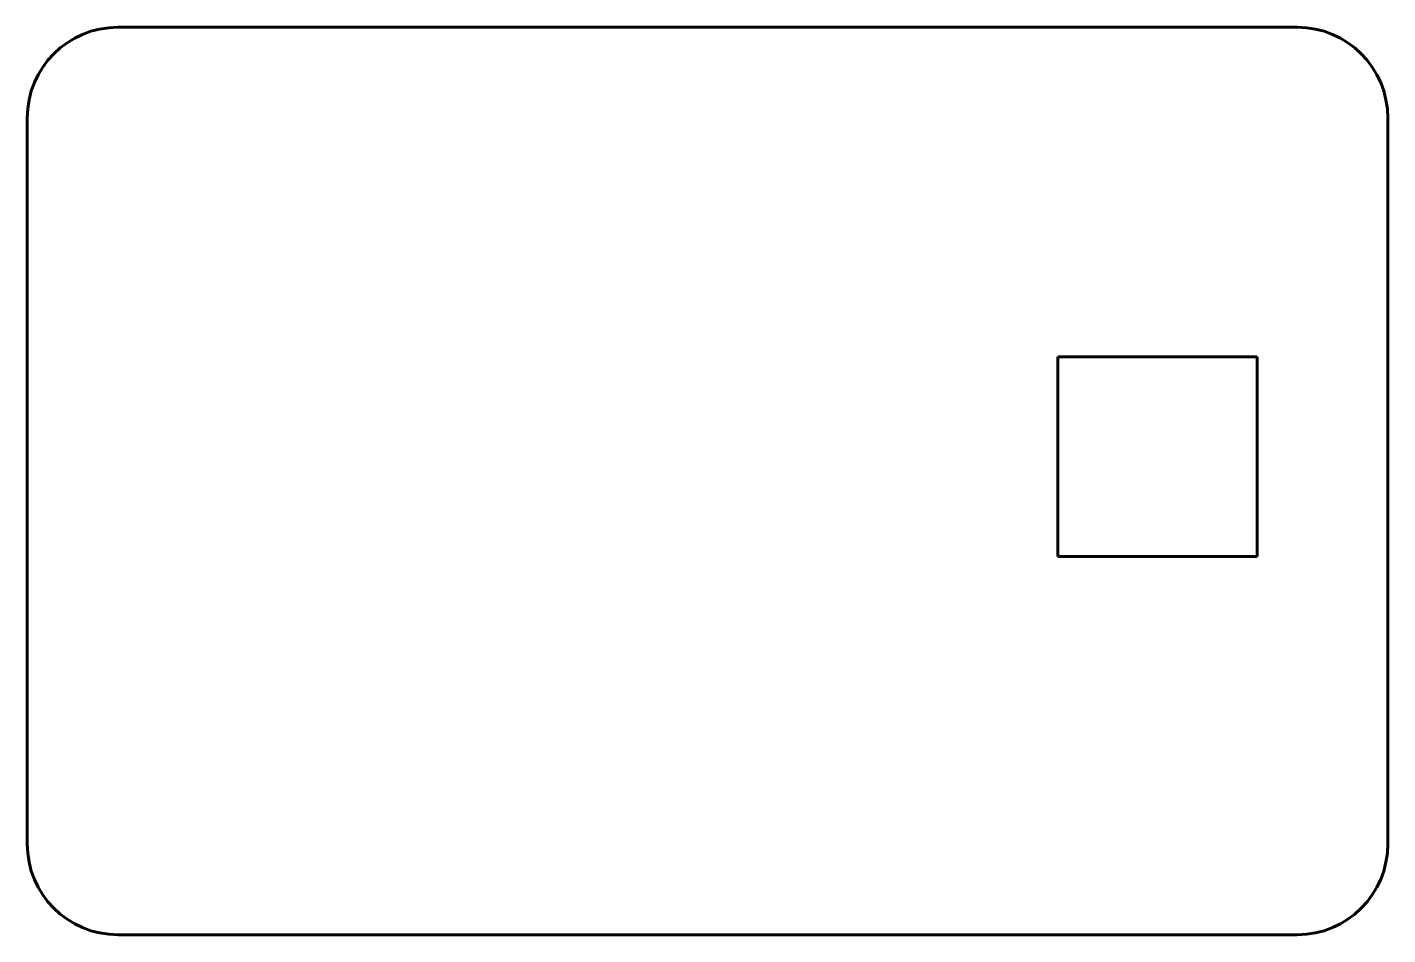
# Model space of a CAD drawing. Header units: millimetres. Extents: x 779 to 929, y 55 to 155.
import ezdxf

# ---------------------------------------------------------------- set-up
doc = ezdxf.new("R2010")
doc.units = ezdxf.units.MM
doc.linetypes.add('K5LT_BASIC', pattern=[0])

# ---------------------------------------------------------------- blocks, each defined once
blk = doc.blocks.new('U0')
at = {"color": 150, "linetype": 'K5LT_BASIC', "lineweight": 60, "true_color": 0x0080ff}
for p, q in [((918.92, 154.56), (788.92, 154.56)), ((778.92, 144.56), (778.92, 64.56)), ((928.92, 64.56), (928.92, 144.56)), ((788.92, 54.56), (918.92, 54.56))]:
    blk.add_line(p, q, dxfattribs=at)
for centre, start, end in [((788.92, 144.56), 90, 180), ((918.92, 144.56), 0, 90), ((788.92, 64.56), 180, 270), ((918.92, 64.56), 270, 0)]:
    blk.add_arc(centre, 10, start, end, dxfattribs=at)
blk = doc.blocks.new('U1')
at = {"color": 150, "linetype": 'K5LT_BASIC', "lineweight": 60, "true_color": 0x0080ff}
for p, q in [((914.53, 118.24), (892.53, 118.24)), ((892.53, 118.24), (892.53, 96.24)), ((914.53, 96.24), (914.53, 118.24)), ((892.53, 96.24), (914.53, 96.24))]:
    blk.add_line(p, q, dxfattribs=at)

msp = doc.modelspace()

# ---------------------------------------------------------------- block references
for name in ['U0', 'U1']:
    msp.add_blockref(name, (0, 0))

doc.saveas('drawing.dxf')
